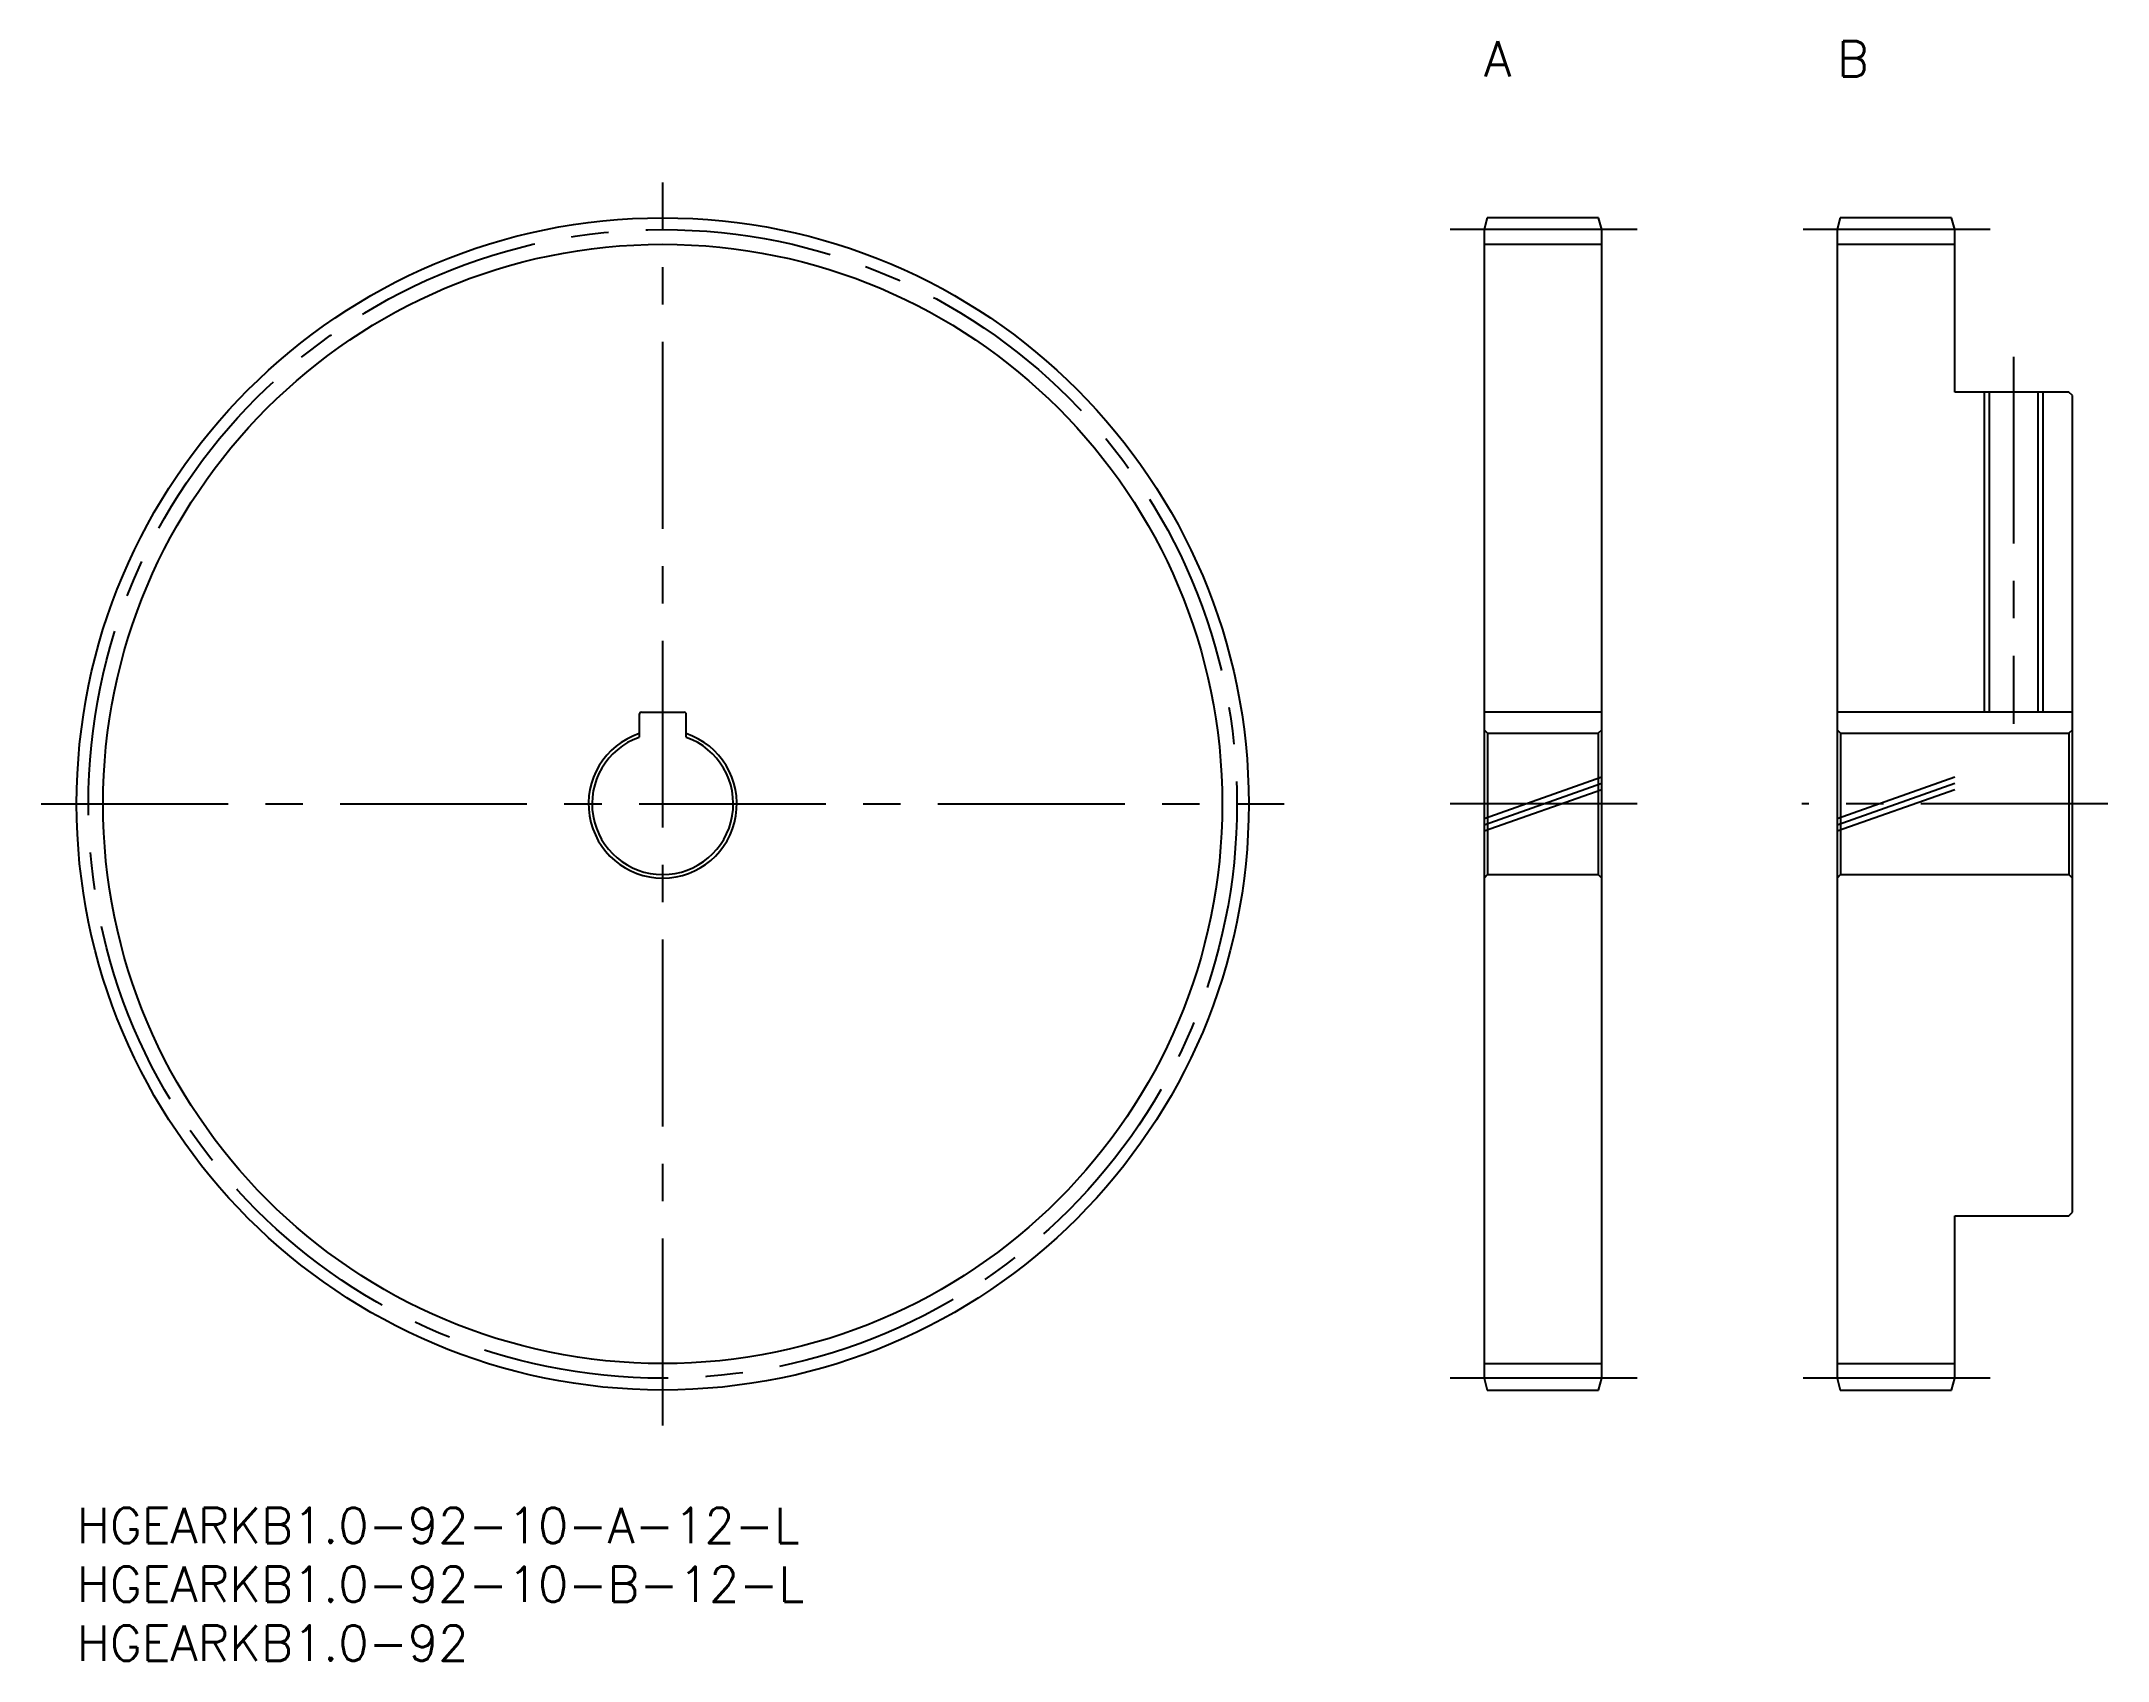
# Model space of a CAD drawing. Extents: x -3 to 173, y -13 to 125.
import ezdxf

# ---------------------------------------------------------------- set-up
doc = ezdxf.new("R2010")
doc.units = 0
doc.header["$LTSCALE"] = 0.5
doc.linetypes.add('CENTER', pattern=[50.8, 31.75, -6.35, 6.35, -6.35])
doc.linetypes.add('PHANTOM', pattern=[63.5, 31.75, -6.35, 6.35, -6.35, 6.35, -6.35])
for name, color, linetype in [('MSM_CENTER', 1, 'CENTER'), ('MSM_CONTINUOUS', 7, 'CONTINUOUS'), ('MSM_IMAGINARY', 6, 'PHANTOM'), ('MSM_NARROW', 5, 'CONTINUOUS'), ('MSM_PART_NUMBER', 7, 'CONTINUOUS')]:
    doc.layers.add(name, color=color, linetype=linetype)
doc.styles.get("Standard").update_dxf_attribs({"font": 'txt.shx', "height": 1, "bigfont": 'bigfont.shx'})

# ---------------------------------------------------------------- blocks, each defined once
blk = doc.blocks.new('*U27')
at = {"layer": 'MSM_PART_NUMBER'}
blk.add_text('A', height=3, dxfattribs=at).set_placement((119.62, 121.62))
blk = doc.blocks.new('*U28')
at = {"layer": 'MSM_PART_NUMBER'}
blk.add_text('B', height=3, dxfattribs=at).set_placement((149.62, 121.62))
blk = doc.blocks.new('*U29')
at = {"layer": 'MSM_PART_NUMBER'}
blk.add_text('HGEARKB1.0-92-10-A-12-L', height=3, dxfattribs=at).set_placement((0, -3))
blk = doc.blocks.new('*U30')
at = {"layer": 'MSM_PART_NUMBER'}
blk.add_text('HGEARKB1.0-92-10-B-12-L', height=3, dxfattribs=at).set_placement((0, -8))
blk = doc.blocks.new('*U31')
at = {"layer": 'MSM_PART_NUMBER'}
blk.add_text('HGEARKB1.0-92', height=3, dxfattribs=at).set_placement((0, -13))

msp = doc.modelspace()

# ---------------------------------------------------------------- linework, layer by layer
at = {"layer": 'MSM_CENTER'}
for p, q in [((49.81, 7), (49.81, 112.62)), ((132.62, 108.62), (116.62, 108.62)), ((162.62, 108.62), (146.62, 108.62)), ((164.62, 97.81), (164.62, 66.61)), ((-3, 59.81), (102.62, 59.81)), ((132.62, 59.81), (116.62, 59.81)), ((172.62, 59.81), (146.62, 59.81)), ((132.62, 11), (116.62, 11)), ((162.62, 11), (146.62, 11))]:
    msp.add_line(p, q, dxfattribs=at)
msp.add_circle((49.81, 59.81), 48.81, dxfattribs=at)
at = {"layer": 'MSM_CONTINUOUS'}
for p, q in [((119.89, 109.62), (119.62, 108.62)), ((129.35, 109.62), (119.89, 109.62)), ((129.62, 108.62), (129.35, 109.62)), ((149.89, 109.62), (149.62, 108.62)), ((159.35, 109.62), (149.89, 109.62)), ((159.62, 108.62), (159.35, 109.62)), ((119.62, 108.62), (119.62, 11)), ((119.62, 107.37), (129.62, 107.37)), ((129.62, 11), (129.62, 108.62)), ((149.62, 108.62), (149.62, 11)), ((149.62, 107.37), (159.62, 107.37)), ((159.62, 94.81), (159.62, 108.62)), ((169.32, 94.81), (159.62, 94.81)), ((162.55, 94.81), (162.55, 67.61)), ((166.69, 94.81), (166.69, 67.61)), ((169.62, 94.51), (169.32, 94.81)), ((169.62, 25.11), (169.62, 94.51)), ((47.81, 67.41), (47.81, 65.47)), ((48.01, 67.61), (51.61, 67.61)), ((51.81, 65.47), (51.81, 67.41)), ((129.62, 67.61), (119.62, 67.61)), ((169.62, 67.61), (149.62, 67.61)), ((119.92, 65.81), (119.62, 66.11)), ((119.92, 65.81), (119.92, 53.81)), ((119.92, 65.81), (129.32, 65.81)), ((129.62, 66.11), (129.32, 65.81)), ((129.32, 65.81), (129.32, 53.81)), ((149.92, 65.81), (149.62, 66.11)), ((149.92, 65.81), (149.92, 53.81)), ((149.92, 65.81), (169.32, 65.81)), ((169.62, 66.11), (169.32, 65.81)), ((169.32, 65.81), (169.32, 53.81)), ((119.92, 53.81), (119.62, 53.51)), ((119.92, 53.81), (129.32, 53.81)), ((129.62, 53.51), (129.32, 53.81)), ((149.92, 53.81), (149.62, 53.51)), ((149.92, 53.81), (169.32, 53.81)), ((169.62, 53.51), (169.32, 53.81)), ((159.62, 11), (159.62, 24.81)), ((159.62, 24.81), (169.32, 24.81)), ((169.32, 24.81), (169.62, 25.11)), ((119.62, 12.25), (129.62, 12.25)), ((119.62, 11), (119.89, 10)), ((129.35, 10), (129.62, 11)), ((149.62, 12.25), (159.62, 12.25)), ((149.62, 11), (149.89, 10)), ((159.35, 10), (159.62, 11)), ((119.89, 10), (129.35, 10)), ((149.89, 10), (159.35, 10))]:
    msp.add_line(p, q, dxfattribs=at)
msp.add_circle((49.81, 59.81), 49.81, dxfattribs=at)
for centre, radius, start, end in [((48.01, 67.41), 0.2, 90, 180), ((51.61, 67.41), 0.2, 0, 90), ((49.81, 59.81), 6.3, 108.5094, 71.4906), ((49.81, 59.81), 6, 109.4712, 70.5288)]:
    msp.add_arc(centre, radius, start, end, dxfattribs=at)
at = {"layer": 'MSM_IMAGINARY'}
for p, q in [((119.62, 58.57), (129.62, 62.11)), ((119.62, 58.04), (129.62, 61.58)), ((149.62, 58.57), (159.62, 62.11)), ((149.62, 58.04), (159.62, 61.58)), ((119.62, 57.51), (129.62, 61.05)), ((149.62, 57.51), (159.62, 61.05))]:
    msp.add_line(p, q, dxfattribs=at)
at = {"layer": 'MSM_NARROW'}
for p, q in [((162.12, 94.81), (162.12, 67.61)), ((167.12, 94.81), (167.12, 67.61))]:
    msp.add_line(p, q, dxfattribs=at)
msp.add_circle((49.81, 59.81), 47.56, dxfattribs=at)

# ---------------------------------------------------------------- block references
at = {"layer": 'MSM_CONTINUOUS'}
for name in ['*U27', '*U28', '*U29', '*U30', '*U31']:
    msp.add_blockref(name, (0, 0), dxfattribs=at)

doc.saveas('drawing.dxf')
